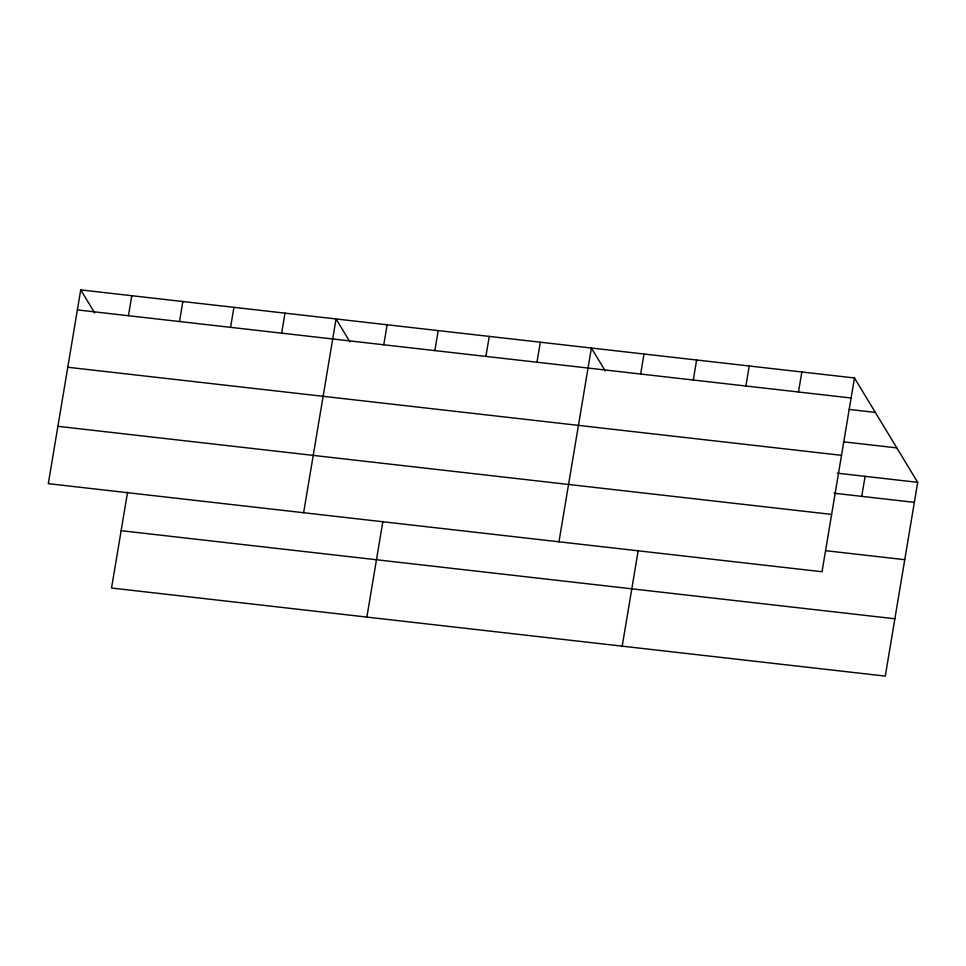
<?xml version="1.0" encoding="UTF-8"?>
<svg xmlns="http://www.w3.org/2000/svg" width="966" height="966" viewBox="0 0 966 966"><rect width="100%" height="100%" fill="white"/><g stroke="black" fill="none" stroke-linecap="round" stroke-linejoin="round"><path stroke-width="1.45" d="M80.721 289.897L48.3 483.664L822.03 571.739L854.463 377.972L80.721 289.897L94.644 312.851M128.442 315.725L131.787 295.705M127.56 492.286L111.537 588.028L885.279 676.103L917.7 482.336L854.463 377.972M179.507 321.533L182.864 301.513M230.572 327.341L233.929 307.333M281.637 333.161L284.994 313.141M303.638 512.729L336.059 318.961L349.97 341.916M383.78 344.79L387.125 324.769M366.875 617.093L382.898 521.35M434.845 350.598L438.19 330.589M485.91 356.418L489.255 336.397M536.975 362.226L540.32 342.218M558.964 541.793L591.385 348.026L605.308 370.98M640.651 374.035L644.008 354.015M622.201 646.157L638.224 550.427M693.274 380.024L696.619 360.004M745.885 386.014L749.23 365.993M798.496 392.003L801.84 371.982M861.732 496.367L865.089 476.347M77.377 309.905L851.106 397.992M849.017 409.415L875.329 412.41M844.212 441.909L896.834 447.898M67.777 367.249L841.519 455.324M837.317 473.183L917.7 482.336M833.972 493.203L914.355 502.356M57.9 426.32L831.629 514.407M825.833 550.705L904.756 559.688M121.136 530.684L894.866 618.771"/></g></svg>
